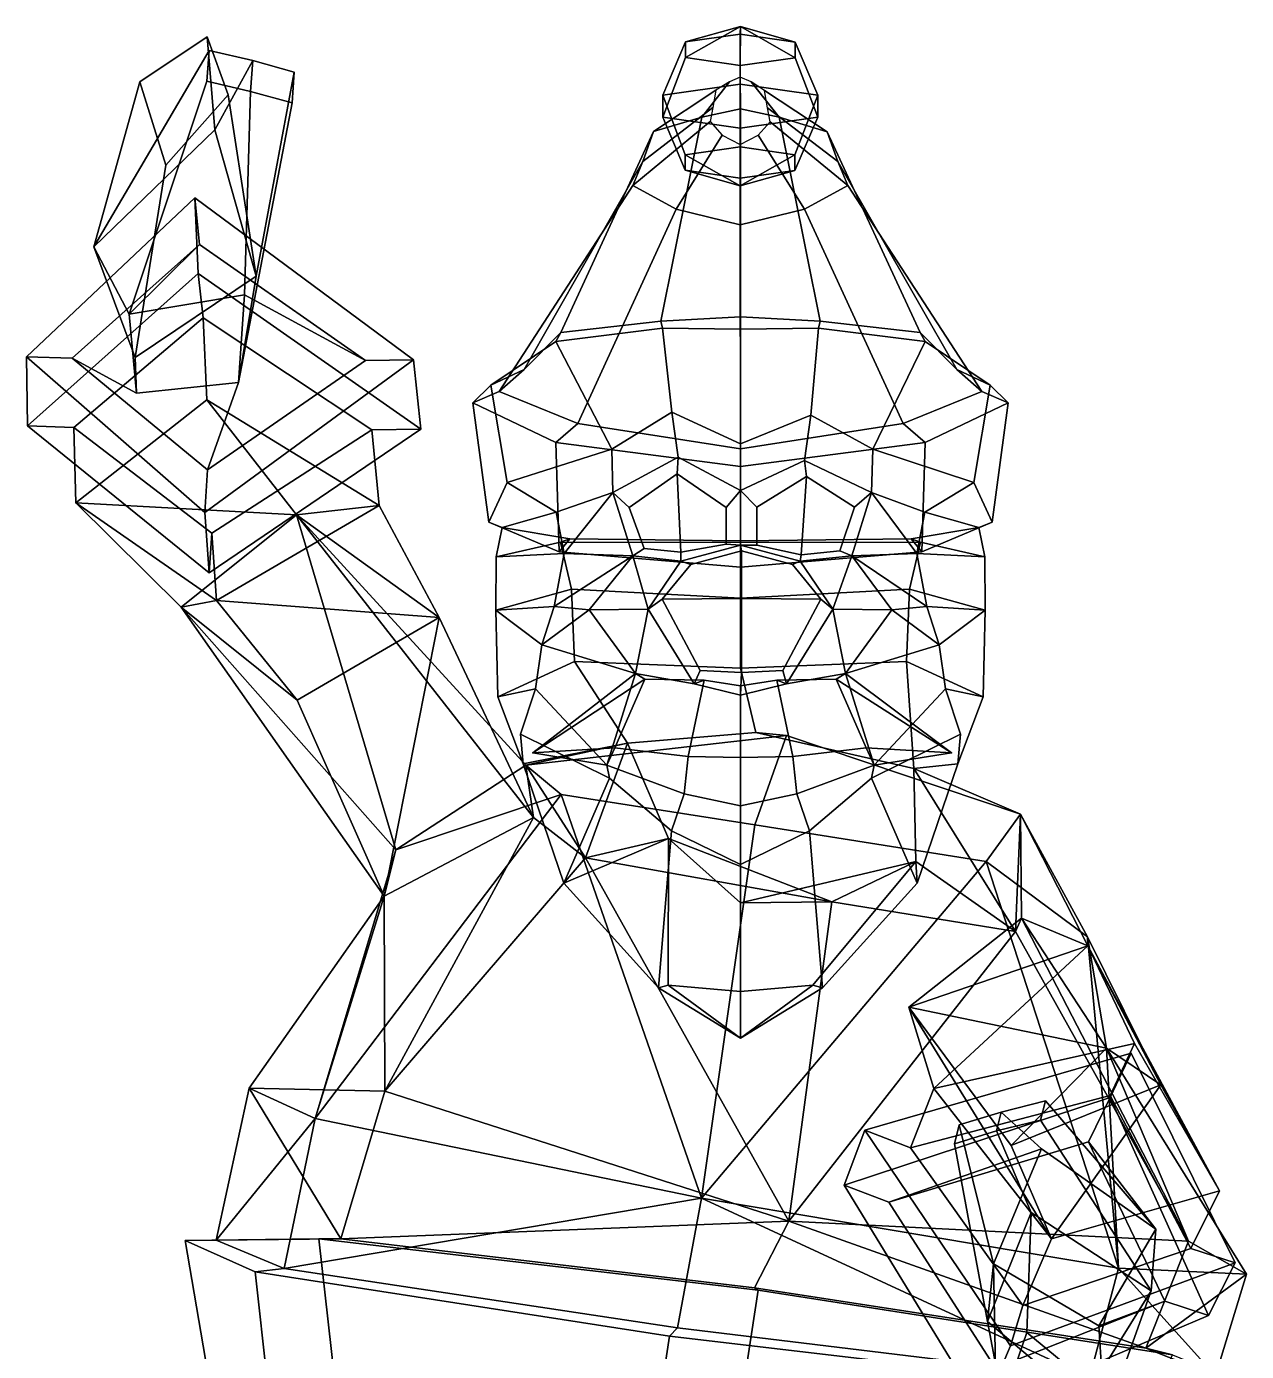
# Model space of a CAD drawing. Extents: x -165 to 138, y -156 to 341.
# Drawn here: x -165.1 to 137.9, y 11.7 to 340.8 of the extents above; entities that cross this region are included whole.
import ezdxf

# ---------------------------------------------------------------- set-up
doc = ezdxf.new("R2010")
doc.units = 0

msp = doc.modelspace()

# ---------------------------------------------------------------- linework, layer by layer
for p in [(-39.40728, 160.365143, 96.495132), (64.599289, 160.365143, 96.495132)]:
    msp.add_point(p)
for points in [[(-1.462166, 333.085388, -7.61752), (12.155832, 340.792175, -13.28248), (-1.464755, 336.949158, -22.03731)], [(12.155832, 340.792175, -13.28248), (12.14282, 338.858826, -29.255661), (-1.464755, 336.949158, -22.03731)], [(12.147999, 331.131287, -0.416023), (12.155832, 340.792175, -13.28248), (-1.462166, 333.085388, -7.61752)], [(12.155832, 340.792175, -13.28248), (25.753016, 336.904724, -22.054106), (12.14282, 338.858826, -29.255661)], [(12.147999, 331.131287, -0.416023), (25.755606, 333.040955, -7.634315), (12.155832, 340.792175, -13.28248)], [(25.755606, 333.040955, -7.634315), (25.753016, 336.904724, -22.054106), (12.155832, 340.792175, -13.28248)], [(-120.256424, 338.204407, 258.376801), (-118.362099, 315.109314, 208.738129), (-148.404617, 286.096008, 211.631561), (-136.954178, 327.049255, 266.060486)], [(-115.063011, 323.823761, 270.226288), (-120.256424, 338.204407, 258.376801), (-136.954178, 327.049255, 266.060486), (-130.547668, 306.361511, 268.61554)], [(-115.063011, 323.823761, 270.226288), (-108.093964, 278.743317, 218.47731), (-118.362099, 315.109314, 208.738129), (-120.256424, 338.204407, 258.376801)], [(-1.464755, 336.949158, -22.03731), (12.14282, 338.858826, -29.255661), (12.116585, 326.463806, -38.978626), (-7.127452, 323.763123, -28.770411)], [(-7.123791, 318.29892, -8.377669), (-1.462166, 333.085388, -7.61752), (-1.464755, 336.949158, -22.03731), (-7.127452, 323.763123, -28.770411)], [(25.753016, 336.904724, -22.054106), (31.364281, 323.700287, -28.794163), (12.116585, 326.463806, -38.978626), (12.14282, 338.858826, -29.255661)], [(31.367943, 318.236053, -8.401422), (31.364281, 323.700287, -28.794163), (25.753016, 336.904724, -22.054106), (25.755606, 333.040955, -7.634315)], [(-119.760567, 334.810608, 193.828949), (-120.306511, 327.177429, 183.393494), (-139.598343, 269.326599, 174.522797), (-148.404617, 286.096008, 211.631561)], [(-108.890663, 332.366791, 196.101135), (-119.760567, 334.810608, 193.828949), (-148.404617, 286.096008, 211.631561), (-118.362099, 315.109314, 208.738129)], [(-108.890663, 332.366791, 196.101135), (-109.477974, 324.628906, 185.721817), (-120.306511, 327.177429, 183.393494), (-119.760567, 334.810608, 193.828949)], [(12.123908, 315.53537, 1.806766), (12.147999, 331.131287, -0.416023), (-1.462166, 333.085388, -7.61752), (-7.123791, 318.29892, -8.377669)], [(12.123908, 315.53537, 1.806766), (31.367943, 318.236053, -8.401422), (25.755606, 333.040955, -7.634315), (12.147999, 331.131287, -0.416023)], [(-98.640518, 329.464844, 198.775787), (-108.890663, 332.366791, 196.101135), (-118.362099, 315.109314, 208.738129), (-108.093964, 278.743317, 218.47731)], [(-98.640518, 329.464844, 198.775787), (-108.093964, 278.743317, 218.47731), (-112.507515, 252.359436, 187.173996), (-99.191856, 321.799652, 188.314911)], [(-98.640518, 329.464844, 198.775787), (-99.191856, 321.799652, 188.314911), (-109.477974, 324.628906, 185.721817), (-108.890663, 332.366791, 196.101135)], [(-130.547668, 306.361511, 268.61554), (-136.954178, 327.049255, 266.060486), (-148.404617, 286.096008, 211.631561), (-138.169968, 258.60379, 233.053391)], [(-109.477974, 324.628906, 185.721817), (-110.973198, 274.11615, 170.979126), (-139.598343, 269.326599, 174.522797), (-120.306511, 327.177429, 183.393494)], [(9.431537, 327.024872, -7.458446), (6.087279, 324.942139, -8.027979), (-9.375626, 314.677887, 46.516022), (2.559924, 318.266296, 51.219952)], [(-1.51508, 308.958221, -29.537458), (-7.127452, 323.763123, -28.770411), (12.116585, 326.463806, -38.978626), (12.092496, 310.86792, -36.75581)], [(12.129149, 328.239136, -7.126525), (9.431537, 327.024872, -7.458446), (2.559924, 318.266296, 51.219952), (12.189459, 320.358612, 53.964455)], [(25.70269, 308.913788, -29.554253), (12.092496, 310.86792, -36.75581), (12.116585, 326.463806, -38.978626), (31.364281, 323.700287, -28.794163)], [(12.129149, 328.239136, -7.126525), (12.189459, 320.358612, 53.964455), (21.812925, 318.252838, 51.214863), (14.822372, 327.016052, -7.461772)], [(14.822372, 327.016052, -7.461772), (21.812925, 318.252838, 51.214863), (33.738075, 314.647736, 46.504623), (18.159105, 324.922424, -8.035428)], [(-115.063011, 323.823761, 270.226288), (-130.547668, 306.361511, 268.61554), (-138.169968, 258.60379, 233.053391), (-108.093964, 278.743317, 218.47731)], [(-99.191856, 321.799652, 188.314911), (-112.507515, 252.359436, 187.173996), (-110.973198, 274.11615, 170.979126), (-109.477974, 324.628906, 185.721817)], [(6.087279, 324.942139, -8.027979), (5.329516, 320.642426, -9.204788), (-12.06496, 307.271637, 36.821709), (-9.375626, 314.677887, 46.516022)], [(-7.123791, 318.29892, -8.377669), (-7.127452, 323.763123, -28.770411), (-1.51508, 308.958221, -29.537458), (-1.51249, 305.094452, -15.117668)], [(18.159105, 324.922424, -8.035428), (33.738075, 314.647736, 46.504623), (36.405991, 307.237701, 36.808891), (18.901371, 320.620239, -9.213162)], [(31.367943, 318.236053, -8.401422), (25.705278, 305.050018, -15.134463), (25.70269, 308.913788, -29.554253), (31.364281, 323.700287, -28.794163)], [(5.329516, 320.642426, -9.204788), (4.636607, 317.174194, -10.154001), (-14.525952, 301.297607, 29.001938), (-12.06496, 307.271637, 36.821709)], [(12.192282, 268.643951, 102.110413), (12.189459, 320.358612, 53.964455), (2.559924, 318.266296, 51.219952), (-7.595981, 267.628021, 94.745087)], [(12.192282, 268.643951, 102.110413), (31.980541, 267.628021, 94.745087), (21.812925, 318.252838, 51.214863), (12.189459, 320.358612, 53.964455)], [(18.901371, 320.620239, -9.213162), (36.405991, 307.237701, 36.808891), (38.849716, 301.260284, 28.987823), (19.581781, 317.14978, -10.163223)], [(-32.456287, 264.803253, 82.086647), (-7.595981, 267.628021, 94.745087), (2.559924, 318.266296, 51.219952), (-9.375626, 314.677887, 46.516022)], [(4.636607, 317.174194, -10.154001), (7.631437, 313.777924, -11.084124), (-3.816743, 295.4487, 21.354471), (-14.525952, 301.297607, 29.001938)], [(12.123908, 315.53537, 1.806766), (-7.123791, 318.29892, -8.377669), (-1.51249, 305.094452, -15.117668), (12.097674, 303.14035, -7.916171)], [(12.123908, 315.53537, 1.806766), (12.097674, 303.14035, -7.916171), (25.705278, 305.050018, -15.134463), (31.367943, 318.236053, -8.401422)], [(19.581781, 317.14978, -10.163223), (38.849716, 301.260284, 28.987823), (28.12361, 295.426331, 21.346024), (16.574728, 313.763336, -11.089642)], [(56.840855, 264.803253, 82.086647), (33.738075, 314.647736, 46.504623), (21.812925, 318.252838, 51.214863), (31.980541, 267.628021, 94.745087)], [(-41.496819, 255.59906, 55.375458), (-32.456287, 264.803253, 82.086647), (-9.375626, 314.677887, 46.516022), (-12.06496, 307.271637, 36.821709)], [(7.631437, 313.777924, -11.084124), (12.098966, 311.485901, -11.712279), (12.147745, 291.502228, 16.200115), (-3.816743, 295.4487, 21.354471)], [(16.574728, 313.763336, -11.089642), (28.12361, 295.426331, 21.346024), (12.147745, 291.502228, 16.200115), (12.098966, 311.485901, -11.712279)], [(65.881386, 255.59906, 55.375458), (36.405991, 307.237701, 36.808891), (33.738075, 314.647736, 46.504623), (56.840855, 264.803253, 82.086647)], [(12.084653, 301.207001, -23.889296), (-1.51508, 308.958221, -29.537458), (12.092496, 310.86792, -36.75581)], [(12.084653, 301.207001, -23.889296), (12.092496, 310.86792, -36.75581), (25.70269, 308.913788, -29.554253)], [(-47.766758, 250.177185, 32.811615), (-41.496819, 255.59906, 55.375458), (-12.06496, 307.271637, 36.821709), (-14.525952, 301.297607, 29.001938)], [(-1.51249, 305.094452, -15.117668), (-1.51508, 308.958221, -29.537458), (12.084653, 301.207001, -23.889296)], [(25.705278, 305.050018, -15.134463), (12.084653, 301.207001, -23.889296), (25.70269, 308.913788, -29.554253)], [(72.151329, 250.177185, 32.811615), (38.849716, 301.260284, 28.987823), (36.405991, 307.237701, 36.808891), (65.881386, 255.59906, 55.375458)], [(12.097674, 303.14035, -7.916171), (-1.51249, 305.094452, -15.117668), (12.084653, 301.207001, -23.889296)], [(12.097674, 303.14035, -7.916171), (12.084653, 301.207001, -23.889296), (25.705278, 305.050018, -15.134463)], [(-28.178844, 242.208405, 12.722829), (-47.766758, 250.177185, 32.811615), (-14.525952, 301.297607, 29.001938), (-3.816743, 295.4487, 21.354471)], [(52.563404, 242.208405, 12.72283), (28.12361, 295.426331, 21.346024), (38.849716, 301.260284, 28.987823), (72.151329, 250.177185, 32.811615)], [(-165.134109, 258.778564, 176.952286), (-123.353569, 298.219177, 153.221008), (-122.523071, 279.445831, 126.832832), (-164.883896, 241.604553, 148.632584)], [(-165.134109, 258.778564, 176.952286), (-153.764069, 258.436005, 177.546631), (-122.15567, 286.681641, 160.34433), (-123.353569, 298.219177, 153.221008)], [(-67.190804, 240.803955, 152.423859), (-122.523071, 279.445831, 126.832832), (-123.353569, 298.219177, 153.221008), (-69.01152, 257.990845, 180.682617)], [(-69.01152, 257.990845, 180.682617), (-123.353569, 298.219177, 153.221008), (-122.15567, 286.681641, 160.34433), (-80.943924, 257.839264, 180.372635)], [(12.192281, 235.910461, -5.742788), (-28.178844, 242.208405, 12.722829), (-3.816743, 295.4487, 21.354471), (12.147745, 291.502228, 16.200115)], [(12.192281, 235.910461, -5.742788), (12.147745, 291.502228, 16.200115), (28.12361, 295.426331, 21.346024), (52.563404, 242.208405, 12.72283)], [(-137.854889, 249.739502, 188.952682), (-139.598343, 269.326599, 174.522797), (-122.15567, 286.681641, 160.34433), (-153.764069, 258.436005, 177.546631)], [(-110.973198, 274.11615, 170.979126), (-80.943924, 257.839264, 180.372635), (-122.15567, 286.681641, 160.34433), (-139.598343, 269.326599, 174.522797)], [(-138.169968, 258.60379, 233.053391), (-148.404617, 286.096008, 211.631561), (-139.598343, 269.326599, 174.522797), (-137.854889, 249.739502, 188.952682)], [(-164.883896, 241.604553, 148.632584), (-122.523071, 279.445831, 126.832832), (-121.298752, 268.433228, 133.634781), (-153.343704, 241.222168, 149.257156)], [(-108.093964, 278.743317, 218.47731), (-138.169968, 258.60379, 233.053391), (-137.854889, 249.739502, 188.952682), (-112.507515, 252.359436, 187.173996)], [(-67.190804, 240.803955, 152.423859), (-79.333794, 240.615662, 152.129333), (-121.298752, 268.433228, 133.634781), (-122.523071, 279.445831, 126.832832)], [(-112.507515, 252.359436, 187.173996), (-120.188911, 230.704224, 196.759232), (-80.943924, 257.839264, 180.372635), (-110.973198, 274.11615, 170.979126)], [(-153.343704, 241.222168, 149.257156), (-121.298752, 268.433228, 133.634781), (-120.341347, 248.043915, 103.791763), (-152.885269, 222.448944, 118.405136)], [(-120.341347, 248.043915, 103.791763), (-121.298752, 268.433228, 133.634781), (-79.333794, 240.615662, 152.129333), (-77.577805, 221.831818, 121.327675)], [(-7.207317, 265.833313, 99.837967), (-7.595981, 267.628021, 94.745087), (-32.456287, 264.803253, 82.086647), (-33.698639, 262.561523, 86.926048)], [(12.192282, 265.653229, 105.996437), (12.192282, 268.643951, 102.110413), (-7.595981, 267.628021, 94.745087), (-7.207317, 265.833313, 99.837967)], [(12.192282, 265.653229, 105.996437), (31.591877, 265.833313, 99.837967), (31.980541, 267.628021, 94.745087), (12.192282, 268.643951, 102.110413)], [(31.591877, 265.833313, 99.837967), (58.083206, 262.561523, 86.926048), (56.840855, 264.803253, 82.086647), (31.980541, 267.628021, 94.745087)], [(-33.698639, 262.561523, 86.926048), (-32.456287, 264.803253, 82.086647), (-41.496819, 255.59906, 55.375458), (-49.795498, 251.690308, 57.154064)], [(-4.850491, 245.036011, 105.993362), (-7.207317, 265.833313, 99.837967), (-33.698639, 262.561523, 86.926048), (-19.791225, 235.798859, 95.688103)], [(12.192281, 237.132874, 110.968666), (12.192282, 265.653229, 105.996437), (-7.207317, 265.833313, 99.837967), (-4.850491, 245.036011, 105.993362)], [(12.192281, 237.132874, 110.968666), (29.638777, 244.241577, 106.137733), (31.591877, 265.833313, 99.837967), (12.192282, 265.653229, 105.996437)], [(29.638777, 244.241577, 106.137733), (45.047829, 235.798859, 95.68811), (58.083206, 262.561523, 86.926048), (31.591877, 265.833313, 99.837967)], [(58.083206, 262.561523, 86.926048), (74.180061, 251.690308, 57.154064), (65.881386, 255.59906, 55.375458), (56.840855, 264.803253, 82.086647)], [(-19.791225, 235.798859, 95.688103), (-33.698639, 262.561523, 86.926048), (-49.795498, 251.690308, 57.154064), (-45.748432, 227.540619, 77.814461)], [(45.047829, 235.798859, 95.68811), (70.133003, 227.540619, 77.814461), (74.180061, 251.690308, 57.154064), (58.083206, 262.561523, 86.926048)], [(-119.756363, 205.093628, 172.57074), (-120.869118, 220.068054, 203.265747), (-165.134109, 258.778564, 176.952286), (-164.883896, 241.604553, 148.632584)], [(-120.869118, 220.068054, 203.265747), (-120.188911, 230.704224, 196.759232), (-153.764069, 258.436005, 177.546631), (-165.134109, 258.778564, 176.952286)], [(-112.507515, 252.359436, 187.173996), (-137.854889, 249.739502, 188.952682), (-153.764069, 258.436005, 177.546631), (-120.188911, 230.704224, 196.759232)], [(-119.756363, 205.093628, 172.57074), (-67.190804, 240.803955, 152.423859), (-69.01152, 257.990845, 180.682617), (-120.869118, 220.068054, 203.265747)], [(-120.869118, 220.068054, 203.265747), (-69.01152, 257.990845, 180.682617), (-80.943924, 257.839264, 180.372635), (-120.188911, 230.704224, 196.759232)], [(-49.795498, 251.690308, 57.154064), (-41.496819, 255.59906, 55.375458), (-47.766758, 250.177185, 32.811615), (-54.321186, 247.304596, 31.648384)], [(74.180061, 251.690308, 57.154064), (78.70575, 247.304596, 31.648384), (72.151329, 250.177185, 32.811615), (65.881386, 255.59906, 55.375458)], [(-45.748432, 227.540619, 77.814461), (-49.795498, 251.690308, 57.154064), (-54.321186, 247.304596, 31.648384), (-50.32185, 217.683228, 41.266937)], [(-54.321186, 247.304596, 31.648384), (-47.766758, 250.177185, 32.811615), (-28.178844, 242.208405, 12.722829), (-33.707561, 237.459106, 9.714841)], [(78.70575, 247.304596, 31.648384), (58.092125, 237.459106, 9.714841), (52.563404, 242.208405, 12.72283), (72.151329, 250.177185, 32.811615)], [(70.133003, 227.540619, 77.814461), (74.706413, 217.683228, 41.266937), (78.70575, 247.304596, 31.648384), (74.180061, 251.690308, 57.154064)], [(-152.885269, 222.448944, 118.405136), (-120.341347, 248.043915, 103.791763), (-98.068748, 219.485474, 63.602684)], [(-77.577805, 221.831818, 121.327675), (-98.068748, 219.485474, 63.602684), (-120.341347, 248.043915, 103.791763)], [(-50.32185, 217.683228, 41.266937), (-54.321186, 247.304596, 31.648384), (-33.707561, 237.459106, 9.714841), (-32.812233, 210.312958, 16.025957)], [(74.706413, 217.683228, 41.266937), (57.1968, 210.312927, 16.025957), (58.092125, 237.459106, 9.714841), (78.70575, 247.304596, 31.648384)], [(-4.850491, 245.036011, 105.993362), (-19.791225, 235.798859, 95.688103), (-19.498516, 225.057556, 94.87767), (-3.2818, 233.792145, 106.658783)], [(12.192281, 237.132874, 110.968666), (-4.850491, 245.036011, 105.993362), (-3.2818, 233.792145, 106.658783), (12.192281, 225.558319, 108.95771)], [(12.192281, 237.132874, 110.968666), (12.192281, 225.558319, 108.95771), (28.070082, 232.987305, 106.68766), (29.638777, 244.241577, 106.137733)], [(29.638777, 244.241577, 106.137733), (28.070082, 232.987305, 106.68766), (44.755116, 225.057556, 94.87767), (45.047829, 235.798859, 95.68811)], [(-119.756363, 205.093628, 172.57074), (-164.883896, 241.604553, 148.632584), (-153.343704, 241.222168, 149.257156), (-119.112091, 214.940826, 166.547363)], [(-117.968765, 198.20343, 134.468719), (-119.112091, 214.940826, 166.547363), (-153.343704, 241.222168, 149.257156), (-152.885269, 222.448944, 118.405136)], [(-119.756363, 205.093628, 172.57074), (-119.112091, 214.940826, 166.547363), (-79.333794, 240.615662, 152.129333), (-67.190804, 240.803955, 152.423859)], [(-77.577805, 221.831818, 121.327675), (-79.333794, 240.615662, 152.129333), (-119.112091, 214.940826, 166.547363), (-117.968765, 198.20343, 134.468719)], [(-33.707561, 237.459106, 9.714841), (-28.178844, 242.208405, 12.722829), (12.192281, 235.910461, -5.742788), (12.192281, 231.539124, -9.574919)], [(58.092125, 237.459106, 9.714841), (12.192281, 231.539124, -9.574919), (12.192281, 235.910461, -5.742788), (52.563404, 242.208405, 12.72283)], [(-32.812233, 210.312958, 16.025957), (-33.707561, 237.459106, 9.714841), (12.192281, 231.539124, -9.574919), (12.192283, 206.496765, -3.372411)], [(57.1968, 210.312927, 16.025957), (12.192283, 206.496765, -3.372411), (12.192281, 231.539124, -9.574919), (58.092125, 237.459106, 9.714841)], [(-33.582893, 220.184937, 78.357887), (-19.498516, 225.057556, 94.87767), (-19.791225, 235.798859, 95.688103), (-45.748432, 227.540619, 77.814461)], [(-3.540648, 229.697693, 104.469696), (-3.2818, 233.792145, 106.658783), (-19.498516, 225.057556, 94.87767), (-15.47778, 221.328979, 94.654121)], [(-3.540648, 229.697693, 104.469696), (8.607225, 221.325775, 106.095726), (12.192281, 225.558319, 108.95771), (-3.2818, 233.792145, 106.658783)], [(57.967457, 220.184937, 78.357887), (70.133003, 227.540619, 77.814461), (45.047829, 235.798859, 95.68811), (44.755116, 225.057556, 94.87767)], [(28.576954, 229.002502, 104.268646), (28.070082, 232.987305, 106.68766), (12.192281, 225.558319, 108.95771), (16.230473, 221.445038, 106.276039)], [(28.576954, 229.002502, 104.268646), (40.4963, 221.448425, 92.150627), (44.755116, 225.057556, 94.87767), (28.070082, 232.987305, 106.68766)], [(-45.748432, 227.540619, 77.814461), (-50.32185, 217.683228, 41.266937), (-47.016308, 216.348694, 41.578911), (-33.582893, 220.184937, 78.357887)], [(-2.641292, 210.204559, 102.640167), (-3.540648, 229.697693, 104.469696), (-15.47778, 221.328979, 94.654121), (-11.730779, 211.139099, 97.547943)], [(8.607225, 221.325775, 106.095726), (-3.540648, 229.697693, 104.469696), (-2.641292, 210.204559, 102.640167), (8.607225, 212.208496, 106.939926)], [(16.230473, 221.445038, 106.276039), (16.230473, 211.94043, 107.318283), (27.259941, 209.592163, 102.009956), (28.576954, 229.002502, 104.268646)], [(27.259941, 209.592163, 102.009956), (36.822266, 210.588196, 95.723236), (40.4963, 221.448425, 92.150627), (28.576954, 229.002502, 104.268646)], [(70.133003, 227.540619, 77.814461), (57.967457, 220.184937, 78.357887), (71.400879, 216.348694, 41.578911), (74.706413, 217.683228, 41.266937)], [(-31.610142, 209.859009, 78.655998), (-19.498516, 225.057556, 94.87767), (-33.582893, 220.184937, 78.357887)], [(-14.56825, 209.298401, 98.549286), (-19.498516, 225.057556, 94.87767), (-31.610142, 209.859009, 78.655998)], [(-11.730779, 211.139099, 97.547943), (-15.47778, 221.328979, 94.654121), (-19.498516, 225.057556, 94.87767), (-14.56825, 209.298401, 98.549286)], [(8.607225, 212.208496, 106.939926), (12.192281, 211.96109, 110.144325), (12.192281, 225.558319, 108.95771), (8.607225, 221.325775, 106.095726)], [(16.230473, 211.94043, 107.318283), (16.230473, 221.445038, 106.276039), (12.192281, 225.558319, 108.95771), (12.192281, 211.96109, 110.144325)], [(36.822266, 210.588196, 95.723236), (39.824848, 209.298401, 98.549286), (44.755116, 225.057556, 94.87767), (40.4963, 221.448425, 92.150627)], [(39.824848, 209.298401, 98.549286), (55.994701, 209.859009, 78.655998), (44.755116, 225.057556, 94.87767)], [(55.994701, 209.859009, 78.655998), (57.967457, 220.184937, 78.357887), (44.755116, 225.057556, 94.87767)], [(-152.885269, 222.448944, 118.405136), (-98.068748, 219.485474, 63.602684), (-126.721626, 196.60144, 79.618042)], [(-117.968765, 198.20343, 134.468719), (-152.885269, 222.448944, 118.405136), (-126.721626, 196.60144, 79.618042)], [(-117.968765, 198.20343, 134.468719), (-62.682114, 194.016357, 82.990959), (-77.577805, 221.831818, 121.327675)], [(-77.577805, 221.831818, 121.327675), (-62.682114, 194.016357, 82.990959), (-98.068748, 219.485474, 63.602684)], [(-73.422096, 136.268433, -18.189802), (-126.721626, 196.60144, 79.618042), (-98.068748, 219.485474, 63.602684)], [(-39.192459, 144.299561, 44.494732), (-41.093716, 157.335632, -0.352323), (-98.068748, 219.485474, 63.602684)], [(-39.192459, 144.299561, 44.494732), (-98.068748, 219.485474, 63.602684), (-62.682114, 194.016357, 82.990959)], [(-73.422096, 136.268433, -18.189802), (-98.068748, 219.485474, 63.602684), (-41.093716, 157.335632, -0.352323)], [(-50.32185, 217.683228, 41.266937), (-32.812233, 210.312958, 16.025957), (-30.226105, 213.574707, 15.364484), (-47.016308, 216.348694, 41.578911)], [(-33.582893, 220.184937, 78.357887), (-47.016308, 216.348694, 41.578911), (-48.520718, 209.042908, 42.462154), (-31.610142, 209.859009, 78.655998)], [(74.706413, 217.683228, 41.266937), (71.400879, 216.348694, 41.578911), (54.610672, 213.574707, 15.364484), (57.1968, 210.312927, 16.025957)], [(57.967457, 220.184937, 78.357887), (55.994701, 209.859009, 78.655998), (72.905281, 209.042908, 42.462154), (71.400879, 216.348694, 41.578911)], [(-48.520718, 209.042908, 42.462154), (-47.016308, 216.348694, 41.578911), (-30.226105, 213.574707, 15.364484), (-32.538467, 212.72229, 12.672512)], [(72.905281, 209.042908, 42.462154), (56.923027, 212.72229, 12.672512), (54.610672, 213.574707, 15.364484), (71.400879, 216.348694, 41.578911)], [(-48.5425, 195.848938, 44.641087), (-48.520718, 209.042908, 42.462154), (-32.538467, 212.72229, 12.672512), (-29.79369, 201.025208, 11.188783)], [(-32.812233, 210.312958, 16.025957), (12.192283, 206.496765, -3.372411), (12.192284, 213.033264, -1.753982), (-30.226105, 213.574707, 15.364484)], [(-32.538467, 212.72229, 12.672512), (-30.226105, 213.574707, 15.364484), (12.192284, 213.033264, -1.753982), (12.192286, 212.648071, -2.40513)], [(-29.79369, 201.025208, 11.188783), (-32.538467, 212.72229, 12.672512), (12.192286, 212.648071, -2.40513), (12.1923, 198.771881, -0.945824)], [(-2.641292, 210.204559, 102.640167), (-11.730779, 211.139099, 97.547943), (-14.56825, 209.298401, 98.549286), (-2.608399, 208.017517, 104.835999)], [(-2.641292, 210.204559, 102.640167), (-2.608399, 208.017517, 104.835999), (12.192281, 211.96109, 110.144325), (8.607225, 212.208496, 106.939926)], [(12.450663, 210.574738, 124.536148), (12.192281, 211.96109, 110.144325), (-2.608399, 208.017517, 104.835999), (-0.172212, 207.140503, 121.01963)], [(12.450663, 210.574738, 124.536148), (25.073536, 207.140503, 121.01963), (26.99296, 208.017517, 104.835999), (12.192281, 211.96109, 110.144325)], [(27.259941, 209.592163, 102.009956), (16.230473, 211.94043, 107.318283), (12.192281, 211.96109, 110.144325), (26.99296, 208.017517, 104.835999)], [(57.1968, 210.312927, 16.025957), (54.610672, 213.574707, 15.364484), (12.192284, 213.033264, -1.753982), (12.192283, 206.496765, -3.372411)], [(56.923027, 212.72229, 12.672512), (12.192286, 212.648071, -2.40513), (12.192284, 213.033264, -1.753982), (54.610672, 213.574707, 15.364484)], [(54.178253, 201.025208, 11.188783), (12.1923, 198.771881, -0.945824), (12.192286, 212.648071, -2.40513), (56.923027, 212.72229, 12.672512)], [(72.927063, 195.848938, 44.641087), (54.178253, 201.025208, 11.188783), (56.923027, 212.72229, 12.672512), (72.905281, 209.042908, 42.462154)], [(-31.610142, 209.859009, 78.655998), (-48.520718, 209.042908, 42.462154), (-48.5425, 195.848938, 44.641087), (-34.05191, 196.759888, 78.504822)], [(-34.05191, 196.759888, 78.504822), (-14.56825, 209.298401, 98.549286), (-31.610142, 209.859009, 78.655998)], [(-25.397934, 195.943115, 101.725838), (-14.56825, 209.298401, 98.549286), (-34.05191, 196.759888, 78.504822)], [(-25.397934, 195.943115, 101.725838), (-10.766175, 196.096497, 104.760269), (-14.56825, 209.298401, 98.549286)], [(-10.766175, 196.096497, 104.760269), (-2.608399, 208.017517, 104.835999), (-14.56825, 209.298401, 98.549286)], [(-7.24854, 198.576141, 122.216965), (-0.172212, 207.140503, 121.01963), (-2.608399, 208.017517, 104.835999), (-10.766175, 196.096497, 104.760269)], [(12.450663, 198.757813, 128.666168), (12.450663, 210.574738, 124.536148), (-0.172212, 207.140503, 121.01963), (-7.24854, 198.576141, 122.216965)], [(12.450663, 198.757813, 128.666168), (32.149864, 198.576141, 122.216965), (25.073536, 207.140503, 121.01963), (12.450663, 210.574738, 124.536148)], [(32.149864, 198.576141, 122.216965), (35.150738, 196.096497, 104.760269), (26.99296, 208.017517, 104.835999), (25.073536, 207.140503, 121.01963)], [(27.259941, 209.592163, 102.009956), (26.99296, 208.017517, 104.835999), (39.824848, 209.298401, 98.549286), (36.822266, 210.588196, 95.723236)], [(35.150738, 196.096497, 104.760269), (39.824848, 209.298401, 98.549286), (26.99296, 208.017517, 104.835999)], [(49.782497, 195.943115, 101.725838), (39.824848, 209.298401, 98.549286), (35.150738, 196.096497, 104.760269)], [(58.436478, 196.759888, 78.504822), (55.994701, 209.859009, 78.655998), (39.824848, 209.298401, 98.549286)], [(49.782497, 195.943115, 101.725838), (58.436478, 196.759888, 78.504822), (39.824848, 209.298401, 98.549286)], [(55.994701, 209.859009, 78.655998), (58.436478, 196.759888, 78.504822), (72.927063, 195.848938, 44.641087), (72.905281, 209.042908, 42.462154)], [(-48.106144, 174.294678, 46.003773), (-48.5425, 195.848938, 44.641087), (-29.79369, 201.025208, 11.188783), (-29.000973, 183.037537, 14.099628)], [(-29.000973, 183.037537, 14.099628), (-29.79369, 201.025208, 11.188783), (12.1923, 198.771881, -0.945824), (12.192298, 181.411804, 3.485336)], [(53.385536, 183.037537, 14.099628), (12.192298, 181.411804, 3.485336), (12.1923, 198.771881, -0.945824), (54.178253, 201.025208, 11.188783)], [(72.490715, 174.294678, 46.003773), (53.385536, 183.037537, 14.099628), (54.178253, 201.025208, 11.188783), (72.927063, 195.848938, 44.641087)], [(-117.968765, 198.20343, 134.468719), (-126.721626, 196.60144, 79.618042), (-97.910248, 173.440033, 97.171272)], [(-117.968765, 198.20343, 134.468719), (-97.910248, 173.440033, 97.171272), (-62.682114, 194.016357, 82.990959)], [(2.175788, 180.828156, 117.381271), (-7.24854, 198.576141, 122.216965), (-10.766175, 196.096497, 104.760269), (0.72582, 177.509399, 104.511543)], [(12.450663, 180.306702, 122.611298), (12.450663, 198.757813, 128.666168), (-7.24854, 198.576141, 122.216965), (2.175788, 180.828156, 117.381271)], [(12.450663, 180.306702, 122.611298), (22.725538, 180.828156, 117.381271), (32.149864, 198.576141, 122.216965), (12.450663, 198.757813, 128.666168)], [(22.725538, 180.828156, 117.381271), (23.658741, 177.509399, 104.511543), (35.150738, 196.096497, 104.760269), (32.149864, 198.576141, 122.216965)], [(-76.282646, 124.822632, 25.414797), (-126.721626, 196.60144, 79.618042), (-73.422096, 136.268433, -18.189802)], [(-97.910248, 173.440033, 97.171272), (-126.721626, 196.60144, 79.618042), (-76.282646, 124.822632, 25.414797)], [(-34.05191, 196.759888, 78.504822), (-48.5425, 195.848938, 44.641087), (-37.117985, 187.236511, 77.948044)], [(-38.723728, 176.30658, 78.126747), (-37.117985, 187.236511, 77.948044), (-48.5425, 195.848938, 44.641087), (-48.106144, 174.294678, 46.003773)], [(-37.117985, 187.236511, 77.948044), (-25.397934, 195.943115, 101.725838), (-34.05191, 196.759888, 78.504822)], [(-13.901315, 180.129791, 98.608406), (-25.397934, 195.943115, 101.725838), (-37.117985, 187.236511, 77.948044)], [(-13.901315, 180.129791, 98.608406), (-10.766175, 196.096497, 104.760269), (-25.397934, 195.943115, 101.725838)], [(0.72582, 177.509399, 104.511543), (-10.766175, 196.096497, 104.760269), (-13.901315, 180.129791, 98.608406)], [(23.658741, 177.509399, 104.511543), (38.285877, 180.129791, 98.608406), (35.150738, 196.096497, 104.760269)], [(38.285877, 180.129791, 98.608406), (49.782497, 195.943115, 101.725838), (35.150738, 196.096497, 104.760269)], [(38.285877, 180.129791, 98.608406), (61.502552, 187.236511, 77.948044), (49.782497, 195.943115, 101.725838)], [(61.502552, 187.236511, 77.948044), (58.436478, 196.759888, 78.504822), (49.782497, 195.943115, 101.725838)], [(58.436478, 196.759888, 78.504822), (61.502552, 187.236511, 77.948044), (72.927063, 195.848938, 44.641087)], [(63.108295, 176.30658, 78.126747), (72.490715, 174.294678, 46.003773), (72.927063, 195.848938, 44.641087), (61.502552, 187.236511, 77.948044)], [(-97.910248, 173.440033, 97.171272), (-76.282646, 124.822632, 25.414797), (-62.682114, 194.016357, 82.990959)], [(-76.282646, 124.822632, 25.414797), (-39.192459, 144.299561, 44.494732), (-62.682114, 194.016357, 82.990959)], [(-38.723728, 176.30658, 78.126747), (-21.009323, 157.303833, 104.917755), (-13.901315, 180.129791, 98.608406), (-37.117985, 187.236511, 77.948044)], [(63.108295, 176.30658, 78.126747), (61.502552, 187.236511, 77.948044), (38.285877, 180.129791, 98.608406), (45.393883, 157.303833, 104.917755)], [(-41.777603, 157.683044, 50.112885), (-48.106144, 174.294678, 46.003773), (-29.000973, 183.037537, 14.099628), (-15.875772, 162.789856, 31.935007)], [(-15.875772, 162.789856, 31.935007), (-29.000973, 183.037537, 14.099628), (12.192298, 181.411804, 3.485336), (16.020733, 165.403534, 7.736292)], [(55.233051, 156.460144, 29.62615), (16.020733, 165.403534, 7.736292), (12.192298, 181.411804, 3.485336), (53.385536, 183.037537, 14.099628)], [(66.162163, 157.683044, 50.112885), (55.233051, 156.460144, 29.62615), (53.385536, 183.037537, 14.099628), (72.490715, 174.294678, 46.003773)], [(-11.535125, 178.709167, 112.608627), (-13.901315, 180.129791, 98.608406), (-39.40728, 160.365143, 96.495132)], [(-39.40728, 160.365143, 96.495132), (-13.901315, 180.129791, 98.608406), (-21.009323, 157.303833, 104.917755)], [(-19.012325, 161.660431, 115.00264), (-11.535125, 178.709167, 112.608627), (-39.40728, 160.365143, 96.495132)], [(3.162246, 178.446899, 112.725739), (-11.535125, 178.709167, 112.608627), (-19.012325, 161.660431, 115.00264), (-0.798707, 159.469116, 123.670204)], [(-11.535125, 178.709167, 112.608627), (3.162246, 178.446899, 112.725739), (0.72582, 177.509399, 104.511543), (-13.901315, 180.129791, 98.608406)], [(-0.798707, 159.469116, 123.670204), (12.192281, 159.265625, 124.353912), (12.192281, 177.032837, 115.474304), (3.162246, 178.446899, 112.725739)], [(12.450663, 180.306702, 122.611298), (2.175788, 180.828156, 117.381271), (0.72582, 177.509399, 104.511543), (12.192281, 174.722046, 110.43103)], [(12.192281, 177.032837, 115.474304), (12.192281, 174.722046, 110.43103), (0.72582, 177.509399, 104.511543), (3.162246, 178.446899, 112.725739)], [(12.450663, 180.306702, 122.611298), (12.192281, 174.722046, 110.43103), (23.658741, 177.509399, 104.511543), (22.725538, 180.828156, 117.381271)], [(25.183268, 159.469116, 123.670204), (21.222317, 178.446899, 112.725739), (12.192281, 177.032837, 115.474304), (12.192281, 159.265625, 124.353912)], [(12.192281, 177.032837, 115.474304), (21.222317, 178.446899, 112.725739), (23.658741, 177.509399, 104.511543), (12.192281, 174.722046, 110.43103)], [(35.919685, 178.709167, 112.608627), (38.285877, 180.129791, 98.608406), (23.658741, 177.509399, 104.511543), (21.222317, 178.446899, 112.725739)], [(21.222317, 178.446899, 112.725739), (25.183268, 159.469116, 123.670204), (43.396889, 161.660431, 115.00264), (35.919685, 178.709167, 112.608627)], [(35.919685, 178.709167, 112.608627), (64.599289, 160.365143, 96.495132), (38.285877, 180.129791, 98.608406)], [(43.396889, 161.660431, 115.00264), (64.599289, 160.365143, 96.495132), (35.919685, 178.709167, 112.608627)], [(64.599289, 160.365143, 96.495132), (45.393883, 157.303833, 104.917755), (38.285877, 180.129791, 98.608406)], [(-41.777603, 157.683044, 50.112885), (-42.446953, 165.048523, 81.297028), (-38.723728, 176.30658, 78.126747), (-48.106144, 174.294678, 46.003773)], [(-38.723728, 176.30658, 78.126747), (-42.446953, 165.048523, 81.297028), (-20.326153, 154.082092, 95.90657), (-21.009323, 157.303833, 104.917755)], [(63.108295, 176.30658, 78.126747), (45.393883, 157.303833, 104.917755), (44.710712, 154.082092, 95.90657), (66.83152, 165.048523, 81.297028)], [(66.162163, 157.683044, 50.112885), (72.490715, 174.294678, 46.003773), (63.108295, 176.30658, 78.126747), (66.83152, 165.048523, 81.297028)], [(-20.326153, 154.082092, 95.90657), (-42.446953, 165.048523, 81.297028), (-41.777603, 157.683044, 50.112885), (-31.699537, 128.035583, 66.107315)], [(23.652306, 164.662476, 3.430448), (-41.093716, 157.335632, -0.352323), (-15.875772, 162.789856, 31.935007), (16.020733, 165.403534, 7.736292)], [(23.652306, 164.662476, 3.430448), (15.768029, 142.47168, -47.194725), (-32.357101, 150.059753, -33.717735), (-41.093716, 157.335632, -0.352323)], [(23.652306, 164.662476, 3.430448), (81.70594, 145.193939, -6.196442), (73.24334, 133.418396, -41.697762), (15.768029, 142.47168, -47.194725)], [(16.020733, 165.403534, 7.736292), (55.233051, 156.460144, 29.62615), (81.70594, 145.193939, -6.196442), (23.652306, 164.662476, 3.430448)], [(44.710712, 154.082092, 95.90657), (56.084099, 128.035583, 66.107315), (66.162163, 157.683044, 50.112885), (66.83152, 165.048523, 81.297028)], [(-31.699537, 128.035583, 66.107315), (-41.777603, 157.683044, 50.112885), (-15.875772, 162.789856, 31.935007), (-5.695973, 139.127411, 60.67453)], [(-41.093716, 157.335632, -0.352323), (-26.277788, 134.323303, 62.274944), (-15.875772, 162.789856, 31.935007)], [(-21.009323, 157.303833, 104.917755), (-19.012325, 161.660431, 115.00264), (-39.40728, 160.365143, 96.495132)], [(-26.277788, 134.323303, 62.274944), (-5.695973, 139.127411, 60.67453), (-15.875772, 162.789856, 31.935007)], [(-0.798707, 159.469116, 123.670204), (-19.012325, 161.660431, 115.00264), (-21.009323, 157.303833, 104.917755), (-1.800334, 150.170074, 113.76458)], [(25.183268, 159.469116, 123.670204), (26.184895, 150.170074, 113.76458), (45.393883, 157.303833, 104.917755), (43.396889, 161.660431, 115.00264)], [(45.393883, 157.303833, 104.917755), (64.599289, 160.365143, 96.495132), (43.396889, 161.660431, 115.00264)], [(12.192281, 159.265625, 124.353912), (-0.798707, 159.469116, 123.670204), (-1.800334, 150.170074, 113.76458), (12.192281, 147.203278, 119.235947)], [(12.192281, 159.265625, 124.353912), (12.192281, 147.203278, 119.235947), (26.184895, 150.170074, 113.76458), (25.183268, 159.469116, 123.670204)], [(-73.422096, 136.268433, -18.189802), (-41.093716, 157.335632, -0.352323), (-32.357101, 150.059753, -33.717735)], [(-39.192459, 144.299561, 44.494732), (-26.277788, 134.323303, 62.274944), (-41.093716, 157.335632, -0.352323)], [(-4.982629, 141.018555, 115.812431), (-1.800334, 150.170074, 113.76458), (-21.009323, 157.303833, 104.917755), (-20.326153, 154.082092, 95.90657)], [(29.367188, 141.018555, 115.812431), (44.710712, 154.082092, 95.90657), (45.393883, 157.303833, 104.917755), (26.184895, 150.170074, 113.76458)], [(56.084099, 128.035583, 66.107315), (55.769638, 133.365723, 57.473595), (55.233051, 156.460144, 29.62615), (66.162163, 157.683044, 50.112885)], [(80.472092, 115.977997, 53.424595), (55.233051, 156.460144, 29.62615), (55.769638, 133.365723, 57.473595)], [(81.70594, 145.193939, -6.196442), (55.233051, 156.460144, 29.62615), (80.472092, 115.977997, 53.424595)], [(-8.167754, 102.034058, 97.85923), (-4.982629, 141.018555, 115.812431), (-20.326153, 154.082092, 95.90657), (-31.699537, 128.035583, 66.107315)], [(32.552315, 102.034058, 97.85923), (56.084099, 128.035583, 66.107315), (44.710712, 154.082092, 95.90657), (29.367188, 141.018555, 115.812431)], [(-93.474785, 69.599426, -57.137192), (-32.357101, 150.059753, -33.717735), (2.524351, 49.820557, -101.643822)], [(-93.474785, 69.599426, -57.137192), (-73.422096, 136.268433, -18.189802), (-32.357101, 150.059753, -33.717735)], [(2.524351, 49.820557, -101.643822), (-32.357101, 150.059753, -33.717735), (15.768029, 142.47168, -47.194725)], [(12.19228, 132.673096, 122.178642), (12.192281, 147.203278, 119.235947), (-1.800334, 150.170074, 113.76458), (-4.982629, 141.018555, 115.812431)], [(12.19228, 132.673096, 122.178642), (29.367188, 141.018555, 115.812431), (26.184895, 150.170074, 113.76458), (12.192281, 147.203278, 119.235947)], [(98.364166, 114.69873, -31.796343), (73.24334, 133.418396, -41.697762), (81.70594, 145.193939, -6.196442)], [(81.973183, 119.292572, 28.762844), (81.70594, 145.193939, -6.196442), (80.472092, 115.977997, 53.424595)], [(81.973183, 119.292572, 28.762844), (98.419182, 112.480774, 88.908691), (81.70594, 145.193939, -6.196442)], [(98.364166, 114.69873, -31.796343), (81.70594, 145.193939, -6.196442), (98.419182, 112.480774, 88.908691)], [(-76.155617, 76.339264, 96.186615), (-39.192459, 144.299561, 44.494732), (-76.282646, 124.822632, 25.414797)], [(-76.155617, 76.339264, 96.186615), (-26.277788, 134.323303, 62.274944), (-39.192459, 144.299561, 44.494732)], [(2.524351, 49.820557, -101.643822), (15.768029, 142.47168, -47.194725), (73.24334, 133.418396, -41.697762)], [(-8.167754, 102.034058, 97.85923), (-31.699537, 128.035583, 66.107315), (-5.695973, 139.127411, 60.67453), (-5.748809, 102.726334, 81.952545)], [(34.903675, 123.396729, 65.420662), (-5.695973, 139.127411, 60.67453), (-26.277788, 134.323303, 62.274944)], [(12.19228, 89.516891, 101.101166), (12.19228, 132.673096, 122.178642), (-4.982629, 141.018555, 115.812431), (-8.167754, 102.034058, 97.85923)], [(-5.748809, 102.726334, 81.952545), (-5.695973, 139.127411, 60.67453), (12.19228, 123.128876, 56.009392), (12.19228, 101.092194, 77.656471)], [(12.19228, 123.128876, 56.009392), (-5.695973, 139.127411, 60.67453), (34.903675, 123.396729, 65.420662)], [(12.19228, 89.516891, 101.101166), (32.552315, 102.034058, 97.85923), (29.367188, 141.018555, 115.812431), (12.19228, 132.673096, 122.178642)], [(-93.474785, 69.599426, -57.137192), (-76.282646, 124.822632, 25.414797), (-73.422096, 136.268433, -18.189802)], [(24.19173, 44.032837, 115.717003), (-26.277788, 134.323303, 62.274944), (-76.155617, 76.339264, 96.186615)], [(24.19173, 44.032837, 115.717003), (34.903675, 123.396729, 65.420662), (-26.277788, 134.323303, 62.274944)], [(106.113174, 32.380951, -77.856827), (2.524351, 49.820557, -101.643822), (73.24334, 133.418396, -41.697762)], [(30.133368, 102.726334, 81.952545), (12.19228, 101.092194, 77.656471), (12.19228, 123.128876, 56.009392), (55.769638, 133.365723, 57.473595)], [(12.19228, 123.128876, 56.009392), (34.903675, 123.396729, 65.420662), (55.769638, 133.365723, 57.473595)], [(32.552315, 102.034058, 97.85923), (30.133368, 102.726334, 81.952545), (55.769638, 133.365723, 57.473595), (56.084099, 128.035583, 66.107315)], [(34.903675, 123.396729, 65.420662), (80.472092, 115.977997, 53.424595), (55.769638, 133.365723, 57.473595)], [(106.113174, 32.380951, -77.856827), (73.24334, 133.418396, -41.697762), (98.364166, 114.69873, -31.796343)], [(-76.155617, 76.339264, 96.186615), (-76.282646, 124.822632, 25.414797), (-109.838493, 77.078873, 13.459843)], [(-109.838493, 77.078873, 13.459843), (-76.282646, 124.822632, 25.414797), (-93.474785, 69.599426, -57.137192)], [(24.19173, 44.032837, 115.717003), (80.472092, 115.977997, 53.424595), (34.903675, 123.396729, 65.420662)], [(103.132858, 87.070435, -1.370086), (54.010738, 97.187592, 77.771523), (81.973183, 119.292572, 28.762844)], [(81.973183, 119.292572, 28.762844), (54.010738, 97.187592, 77.771523), (98.419182, 112.480774, 88.908691)], [(123.43235, 39.120773, 75.46698), (81.973183, 119.292572, 28.762844), (80.472092, 115.977997, 53.424595)], [(123.43235, 39.120773, 75.46698), (103.132858, 87.070435, -1.370086), (81.973183, 119.292572, 28.762844)], [(24.19173, 44.032837, 115.717003), (123.43235, 39.120773, 75.46698), (80.472092, 115.977997, 53.424595)], [(60.231995, 76.987503, 120.246498), (98.419182, 112.480774, 88.908691), (54.010738, 97.187592, 77.771523)], [(60.231995, 76.987503, 120.246498), (110.004974, 88.166321, 135.112106), (98.419182, 112.480774, 88.908691)], [(106.113174, 32.380951, -77.856827), (98.364166, 114.69873, -31.796343), (103.132858, 87.070435, -1.370086)], [(98.364166, 114.69873, -31.796343), (98.419182, 112.480774, 88.908691), (116.554741, 77.945251, 78.435814)], [(103.132858, 87.070435, -1.370086), (98.364166, 114.69873, -31.796343), (116.554741, 77.945251, 78.435814)], [(131.131638, 51.589523, 123.130379), (116.554741, 77.945251, 78.435814), (98.419182, 112.480774, 88.908691)], [(131.131638, 51.589523, 123.130379), (98.419182, 112.480774, 88.908691), (110.004974, 88.166321, 135.112106)], [(12.19228, 89.516891, 101.101166), (-8.167754, 102.034058, 97.85923), (-5.748809, 102.726334, 81.952545)], [(12.19228, 89.516891, 101.101166), (-5.748809, 102.726334, 81.952545), (12.19228, 101.092194, 77.656471)], [(12.19228, 89.516891, 101.101166), (12.19228, 101.092194, 77.656471), (30.133368, 102.726334, 81.952545)], [(12.19228, 89.516891, 101.101166), (30.133368, 102.726334, 81.952545), (32.552315, 102.034058, 97.85923)], [(79.404625, 62.878815, 68.281792), (54.010738, 97.187592, 77.771523), (103.132858, 87.070435, -1.370086)], [(89.446091, 39.647369, 109.538254), (54.010738, 97.187592, 77.771523), (79.404625, 62.878815, 68.281792)], [(89.446091, 39.647369, 109.538254), (60.231995, 76.987503, 120.246498), (54.010738, 97.187592, 77.771523)], [(43.067955, 66.638611, 152.388382), (37.899254, 53.023712, 182.140381), (104.009422, 74.796539, 204.069931), (109.208038, 85.781128, 174.040329)], [(43.067955, 66.638611, 152.388382), (109.208038, 85.781128, 174.040329), (104.008408, 75.302307, 168.365753), (54.394333, 62.258362, 152.706192)], [(110.004974, 88.166321, 135.112106), (60.231995, 76.987503, 120.246498), (54.394333, 62.258362, 152.706192), (104.008408, 75.302307, 168.365753)], [(79.404625, 62.878815, 68.281792), (103.132858, 87.070435, -1.370086), (116.554741, 77.945251, 78.435814)], [(123.43235, 39.120773, 75.46698), (137.86171, 30.88858, -12.254426), (103.132858, 87.070435, -1.370086)], [(137.86171, 30.88858, -12.254426), (106.113174, 32.380951, -77.856827), (103.132858, 87.070435, -1.370086)], [(124.072372, 37.297989, 155.540375), (131.131638, 51.589523, 123.130379), (110.004974, 88.166321, 135.112106), (104.008408, 75.302307, 168.365753)], [(135.042969, 33.690918, 156.129532), (124.072372, 37.297989, 155.540375), (104.008408, 75.302307, 168.365753), (109.208038, 85.781128, 174.040329)], [(128.395691, 20.605682, 185.821381), (135.042969, 33.690918, 156.129532), (109.208038, 85.781128, 174.040329), (104.009422, 74.796539, 204.069931)], [(-87.073898, 39.659027, 82.504433), (-109.838493, 77.078873, 13.459843), (-118.006371, 39.381607, 9.45745)], [(-118.006371, 39.381607, 9.45745), (-109.838493, 77.078873, 13.459843), (-93.474785, 69.599426, -57.137192)], [(-87.073898, 39.659027, 82.504433), (-76.155617, 76.339264, 96.186615), (-109.838493, 77.078873, 13.459843)], [(-87.073898, 39.659027, 82.504433), (24.19173, 44.032837, 115.717003), (-76.155617, 76.339264, 96.186615)], [(60.231995, 76.987503, 120.246498), (89.446091, 39.647369, 109.538254), (82.280754, 23.103989, 140.930328), (54.394333, 62.258362, 152.706192)], [(89.446091, 39.647369, 109.538254), (79.404625, 62.878815, 68.281792), (116.554741, 77.945251, 78.435814)], [(89.446091, 39.647369, 109.538254), (116.554741, 77.945251, 78.435814), (131.131638, 51.589523, 123.130379)], [(37.899254, 53.023712, 182.140381), (49.041519, 48.752563, 182.469772), (98.641495, 63.788925, 198.127762), (104.009422, 74.796539, 204.069931)], [(75.73423, 66.531464, 237.908844), (86.72258, 69.189209, 239.126465), (87.904572, 73.928299, 227.142899), (76.954086, 71.165344, 225.867691)], [(76.954086, 71.165344, 225.867691), (87.904572, 73.928299, 227.142899), (115.30909, 42.077026, 178.640747), (86.964859, 62.00174, 185.09491)], [(86.72258, 69.189209, 239.126465), (114.226303, 26.768082, 208.231125), (115.30909, 42.077026, 178.640747), (87.904572, 73.928299, 227.142899)], [(128.395691, 20.605682, 185.821381), (104.009422, 74.796539, 204.069931), (98.641495, 63.788925, 198.127762), (117.599426, 24.193451, 185.258392)], [(-118.006371, 39.381607, 9.45745), (-93.474785, 69.599426, -57.137192), (-101.102074, 32.355713, -71.472198)], [(-101.102074, 32.355713, -71.472198), (-93.474785, 69.599426, -57.137192), (2.524351, 49.820557, -101.643822)], [(65.339912, 63.257965, 236.536636), (75.73423, 66.531464, 237.908844), (76.954086, 71.165344, 225.867691), (66.528847, 68.001282, 224.51265)], [(66.528847, 68.001282, 224.51265), (76.954086, 71.165344, 225.867691), (86.964859, 62.00174, 185.09491), (74.99118, 33.484436, 174.27446)], [(75.73423, 66.531464, 237.908844), (84.416496, 46.185944, 230.299667), (114.226303, 26.768082, 208.231125), (86.72258, 69.189209, 239.126465)], [(79.26339, 13.133499, 135.915558), (72.258568, -3.240616, 165.078476), (37.899254, 53.023712, 182.140381), (43.067955, 66.638611, 152.388382)], [(79.26339, 13.133499, 135.915558), (43.067955, 66.638611, 152.388382), (54.394333, 62.258362, 152.706192), (82.280754, 23.103989, 140.930328)], [(65.339912, 63.257965, 236.536636), (66.528847, 68.001282, 224.51265), (74.99118, 33.484436, 174.27446), (73.572906, 19.157257, 204.325821)], [(65.339912, 63.257965, 236.536636), (73.572906, 19.157257, 204.325821), (84.416496, 46.185944, 230.299667), (75.73423, 66.531464, 237.908844)], [(86.964859, 62.00174, 185.09491), (115.30909, 42.077026, 178.640747), (98.641495, 63.788925, 198.127762), (49.041519, 48.752563, 182.469772)], [(101.15921, 18.044571, 169.269348), (117.599426, 24.193451, 185.258392), (98.641495, 63.788925, 198.127762), (115.30909, 42.077026, 178.640747)], [(74.99118, 33.484436, 174.27446), (86.964859, 62.00174, 185.09491), (49.041519, 48.752563, 182.469772), (75.532425, 7.523346, 170.495575)], [(72.258568, -3.240616, 165.078476), (75.532425, 7.523346, 170.495575), (49.041519, 48.752563, 182.469772), (37.899254, 53.023712, 182.140381)], [(-101.102074, 32.355713, -71.472198), (2.524351, 49.820557, -101.643822), (-3.486995, 17.540817, -109.273483)], [(98.855461, 5.187561, -86.904182), (-3.486995, 17.540817, -109.273483), (2.524351, 49.820557, -101.643822)], [(98.855461, 5.187561, -86.904182), (2.524351, 49.820557, -101.643822), (106.113174, 32.380951, -77.856827)], [(89.446091, 39.647369, 109.538254), (131.131638, 51.589523, 123.130379), (124.072372, 37.297989, 155.540375), (82.280754, 23.103989, 140.930328)], [(77.369743, -1.003418, 270.188599), (83.276886, 16.389099, 276.25415), (84.416496, 46.185944, 230.299667), (73.572906, 19.157257, 204.325821)], [(83.276886, 16.389099, 276.25415), (99.474403, 3.10083, 271.42157), (114.226303, 26.768082, 208.231125), (84.416496, 46.185944, 230.299667)], [(-87.073898, 39.659027, 82.504433), (15.648483, 27.55249, 104.816292), (24.19173, 44.032837, 115.717003)], [(112.883636, 12.490875, 67.072449), (24.19173, 44.032837, 115.717003), (15.648483, 27.55249, 104.816292)], [(112.883636, 12.490875, 67.072449), (123.43235, 39.120773, 75.46698), (24.19173, 44.032837, 115.717003)], [(-92.516701, 39.715836, 91.30304), (-125.720726, 39.245514, 9.986922), (-116.204163, -16.483505, 6.223562), (-86.341301, -15.559219, 87.797539)], [(-125.720726, 39.245514, 9.986922), (-92.516701, 39.715836, 91.30304), (-87.073898, 39.659027, 82.504433), (-118.006371, 39.381607, 9.45745)], [(8.335198, -27.321243, 114.606453), (16.590078, 26.96489, 117.052345), (-92.516701, 39.715836, 91.30304), (-86.341301, -15.559219, 87.797539)], [(16.590078, 26.96489, 117.052345), (15.648483, 27.55249, 104.816292), (-87.073898, 39.659027, 82.504433), (-92.516701, 39.715836, 91.30304)], [(102.702919, -5.424973, 195.972153), (101.15921, 18.044571, 169.269348), (115.30909, 42.077026, 178.640747), (114.226303, 26.768082, 208.231125)], [(-108.368538, 31.463089, -82.690552), (-125.720726, 39.245514, 9.986922), (-118.006371, 39.381607, 9.45745), (-101.102074, 32.355713, -71.472198)], [(-116.204163, -16.483505, 6.223562), (-125.720726, 39.245514, 9.986922), (-108.368538, 31.463089, -82.690552), (-102.193138, -23.811966, -86.196053)], [(79.26339, 13.133499, 135.915558), (82.280754, 23.103989, 140.930328), (124.072372, 37.297989, 155.540375), (135.042969, 33.690918, 156.129532)], [(112.883636, 12.490875, 67.072449), (137.86171, 30.88858, -12.254426), (123.43235, 39.120773, 75.46698)], [(79.26339, 13.133499, 135.915558), (135.042969, 33.690918, 156.129532), (128.395691, 20.605682, 185.821381), (72.258568, -3.240616, 165.078476)], [(73.572906, 19.157257, 204.325821), (74.99118, 33.484436, 174.27446), (101.15921, 18.044571, 169.269348), (102.702919, -5.424973, 195.972153)], [(74.99118, 33.484436, 174.27446), (75.532425, 7.523346, 170.495575), (117.599426, 24.193451, 185.258392), (101.15921, 18.044571, 169.269348)], [(-108.368538, 31.463089, -82.690552), (-101.102074, 32.355713, -71.472198), (-3.486995, 17.540817, -109.273483), (-5.433877, 15.497955, -124.800201)], [(-102.193138, -23.811966, -86.196053), (-108.368538, 31.463089, -82.690552), (-5.433877, 15.497955, -124.800201), (-13.698853, -38.792557, -127.244644)], [(130.167084, 5.662369, -9.695655), (98.855461, 5.187561, -86.904182), (106.113174, 32.380951, -77.856827)], [(130.167084, 5.662369, -9.695655), (106.113174, 32.380951, -77.856827), (137.86171, 30.88858, -12.254426)], [(112.883636, 12.490875, 67.072449), (130.167084, 5.662369, -9.695655), (137.86171, 30.88858, -12.254426)], [(8.335198, -27.321243, 114.606453), (97.105896, -40.484116, 73.639763), (119.501503, 10.908997, 74.940262), (16.590078, 26.96489, 117.052345)], [(16.590078, 26.96489, 117.052345), (119.501503, 10.908997, 74.940262), (112.883636, 12.490875, 67.072449), (15.648483, 27.55249, 104.816292)], [(92.923828, -9.721695, 255.043915), (102.702919, -5.424973, 195.972153), (114.226303, 26.768082, 208.231125), (99.474403, 3.10083, 271.42157)], [(72.258568, -3.240616, 165.078476), (128.395691, 20.605682, 185.821381), (117.599426, 24.193451, 185.258392), (75.532425, 7.523346, 170.495575)], [(103.649673, 2.656265, -99.053329), (-5.433877, 15.497955, -124.800201), (-3.486995, 17.540817, -109.273483), (98.855461, 5.187561, -86.904182)], [(77.369743, -1.003418, 270.188599), (73.572906, 19.157257, 204.325821), (102.702919, -5.424973, 195.972153), (92.923828, -9.721695, 255.043915)], [(81.254059, -48.736862, -100.353828), (-13.698853, -38.792557, -127.244644), (-5.433877, 15.497955, -124.800201), (103.649673, 2.656265, -99.053329)], [(77.369743, -1.003418, 270.188599), (92.923828, -9.721695, 255.043915), (99.474403, 3.10083, 271.42157), (83.276886, 16.389099, 276.25415)], [(137.528564, 3.477936, -10.329679), (130.167084, 5.662369, -9.695655), (112.883636, 12.490875, 67.072449), (119.501503, 10.908997, 74.940262)]]:
    msp.add_3dface(points)

doc.saveas('drawing.dxf')
